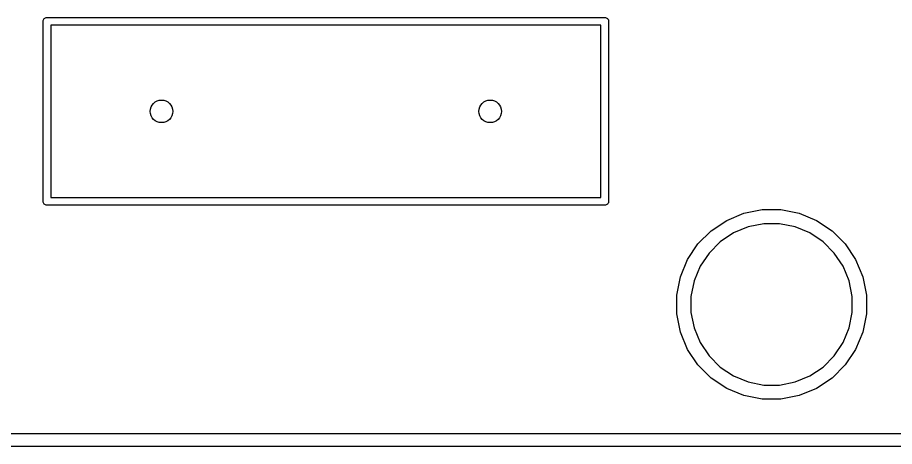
# Model space of a CAD drawing. Extents: x 17 to 176, y -177 to -9.
# Drawn here: x 145.86 to 159.41, y -176.63 to -170 of the extents above; entities that cross this region are included whole.
import ezdxf

# ---------------------------------------------------------------- set-up
doc = ezdxf.new("R2010")
doc.units = 0
doc.layers.add('BLACK', color=7, linetype='CONTINUOUS')

msp = doc.modelspace()

# ---------------------------------------------------------------- linework, layer by layer
at = {"layer": 'BLACK', "linetype": 'CONTINUOUS'}
for p, q in [((146.252, -170.06), (146.253, -170.048)), ((146.252, -170.063), (146.252, -170.06)), ((146.252, -172.837), (146.252, -170.063)), ((146.253, -170.048), (146.256, -170.037)), ((146.256, -170.037), (146.262, -170.027)), ((146.262, -170.027), (146.269, -170.017)), ((146.269, -170.017), (146.279, -170.01)), ((146.279, -170.01), (146.289, -170.004)), ((146.289, -170.004), (146.3, -170.001)), ((146.3, -170.001), (146.309, -170)), ((146.309, -170), (146.312, -170)), ((146.312, -170), (146.315, -170)), ((146.315, -170), (154.929, -170)), ((154.929, -170), (154.932, -170)), ((154.932, -170), (154.935, -170)), ((154.935, -170), (154.935, -170)), ((154.935, -170), (154.944, -170.001)), ((154.944, -170.001), (154.955, -170.004)), ((154.955, -170.004), (154.965, -170.01)), ((154.965, -170.01), (154.975, -170.017)), ((154.975, -170.017), (154.982, -170.027)), ((154.982, -170.027), (154.988, -170.037)), ((154.988, -170.037), (154.991, -170.048)), ((154.991, -170.048), (154.992, -170.06)), ((154.992, -170.06), (154.992, -170.063)), ((154.992, -170.063), (154.992, -172.837)), ((146.372, -170.12), (146.372, -172.78)), ((154.872, -170.12), (146.372, -170.12)), ((154.872, -172.78), (154.872, -170.12)), ((146.372, -172.78), (154.872, -172.78)), ((146.252, -172.84), (146.252, -172.837)), ((146.253, -172.852), (146.252, -172.84)), ((146.256, -172.863), (146.253, -172.852)), ((146.262, -172.873), (146.256, -172.863)), ((146.269, -172.883), (146.262, -172.873)), ((146.279, -172.89), (146.269, -172.883)), ((146.289, -172.896), (146.279, -172.89)), ((146.3, -172.899), (146.289, -172.896)), ((146.309, -172.9), (146.3, -172.899)), ((146.312, -172.9), (146.309, -172.9)), ((146.309, -172.9), (146.309, -172.9)), ((146.315, -172.9), (146.312, -172.9)), ((154.929, -172.9), (146.315, -172.9)), ((154.932, -172.9), (154.929, -172.9)), ((154.944, -172.899), (154.932, -172.9)), ((154.955, -172.896), (154.944, -172.899)), ((154.965, -172.89), (154.955, -172.896)), ((154.975, -172.883), (154.965, -172.89)), ((154.982, -172.873), (154.975, -172.883)), ((154.988, -172.863), (154.982, -172.873)), ((154.991, -172.852), (154.988, -172.863)), ((154.992, -172.843), (154.991, -172.852)), ((154.992, -172.837), (154.992, -172.84)), ((154.992, -172.84), (154.992, -172.843)), ((156.818, -173.136), (157.084, -173.025)), ((157.084, -173.025), (157.367, -172.969)), ((157.367, -172.969), (157.656, -172.969)), ((157.656, -172.969), (157.939, -173.025)), ((157.939, -173.025), (158.206, -173.136)), ((156.578, -173.296), (156.818, -173.136)), ((157.389, -173.188), (157.148, -173.236)), ((157.635, -173.188), (157.389, -173.188)), ((157.875, -173.236), (157.635, -173.188)), ((158.206, -173.136), (158.446, -173.296)), ((156.373, -173.5), (156.578, -173.296)), ((156.921, -173.33), (156.717, -173.466)), ((157.148, -173.236), (156.921, -173.33)), ((158.102, -173.33), (157.875, -173.236)), ((158.306, -173.466), (158.102, -173.33)), ((158.446, -173.296), (158.65, -173.5)), ((156.717, -173.466), (156.544, -173.64)), ((158.48, -173.64), (158.306, -173.466)), ((156.213, -173.74), (156.373, -173.5)), ((158.65, -173.5), (158.81, -173.74)), ((156.103, -174.007), (156.213, -173.74)), ((156.544, -173.64), (156.407, -173.844)), ((158.616, -173.844), (158.48, -173.64)), ((158.81, -173.74), (158.921, -174.007)), ((156.407, -173.844), (156.313, -174.071)), ((158.71, -174.071), (158.616, -173.844)), ((156.046, -174.29), (156.103, -174.007)), ((158.921, -174.007), (158.977, -174.29)), ((156.313, -174.071), (156.265, -174.312)), ((158.758, -174.312), (158.71, -174.071)), ((156.046, -174.579), (156.046, -174.29)), ((158.977, -174.29), (158.977, -174.579)), ((156.265, -174.312), (156.265, -174.557)), ((158.758, -174.557), (158.758, -174.312)), ((156.265, -174.557), (156.313, -174.798)), ((158.71, -174.798), (158.758, -174.557)), ((156.103, -174.862), (156.046, -174.579)), ((158.977, -174.579), (158.921, -174.862)), ((156.313, -174.798), (156.407, -175.025)), ((158.616, -175.025), (158.71, -174.798)), ((156.213, -175.129), (156.103, -174.862)), ((158.921, -174.862), (158.81, -175.129)), ((156.407, -175.025), (156.544, -175.229)), ((158.48, -175.229), (158.616, -175.025)), ((156.373, -175.369), (156.213, -175.129)), ((156.544, -175.229), (156.717, -175.403)), ((158.306, -175.403), (158.48, -175.229)), ((158.81, -175.129), (158.65, -175.369)), ((156.578, -175.573), (156.373, -175.369)), ((158.65, -175.369), (158.446, -175.573)), ((156.717, -175.403), (156.921, -175.539)), ((158.102, -175.539), (158.306, -175.403)), ((156.818, -175.733), (156.578, -175.573)), ((156.921, -175.539), (157.148, -175.633)), ((157.148, -175.633), (157.389, -175.681)), ((157.635, -175.681), (157.875, -175.633)), ((157.875, -175.633), (158.102, -175.539)), ((158.446, -175.573), (158.206, -175.733)), ((157.084, -175.844), (156.818, -175.733)), ((157.389, -175.681), (157.635, -175.681)), ((158.206, -175.733), (157.939, -175.844)), ((157.367, -175.9), (157.084, -175.844)), ((157.656, -175.9), (157.367, -175.9)), ((157.939, -175.844), (157.656, -175.9)), ((17.8166, -176.43), (174.972, -176.43)), ((174.979, -176.63), (17.8068, -176.63))]:
    msp.add_line(p, q, dxfattribs=at)
at = {"layer": 'BLACK'}
for centre in [(148.082, -171.45), (148.082, -171.45), (153.162, -171.45), (153.162, -171.45)]:
    msp.add_circle(centre, 0.175, dxfattribs=at)

doc.saveas('drawing.dxf')
